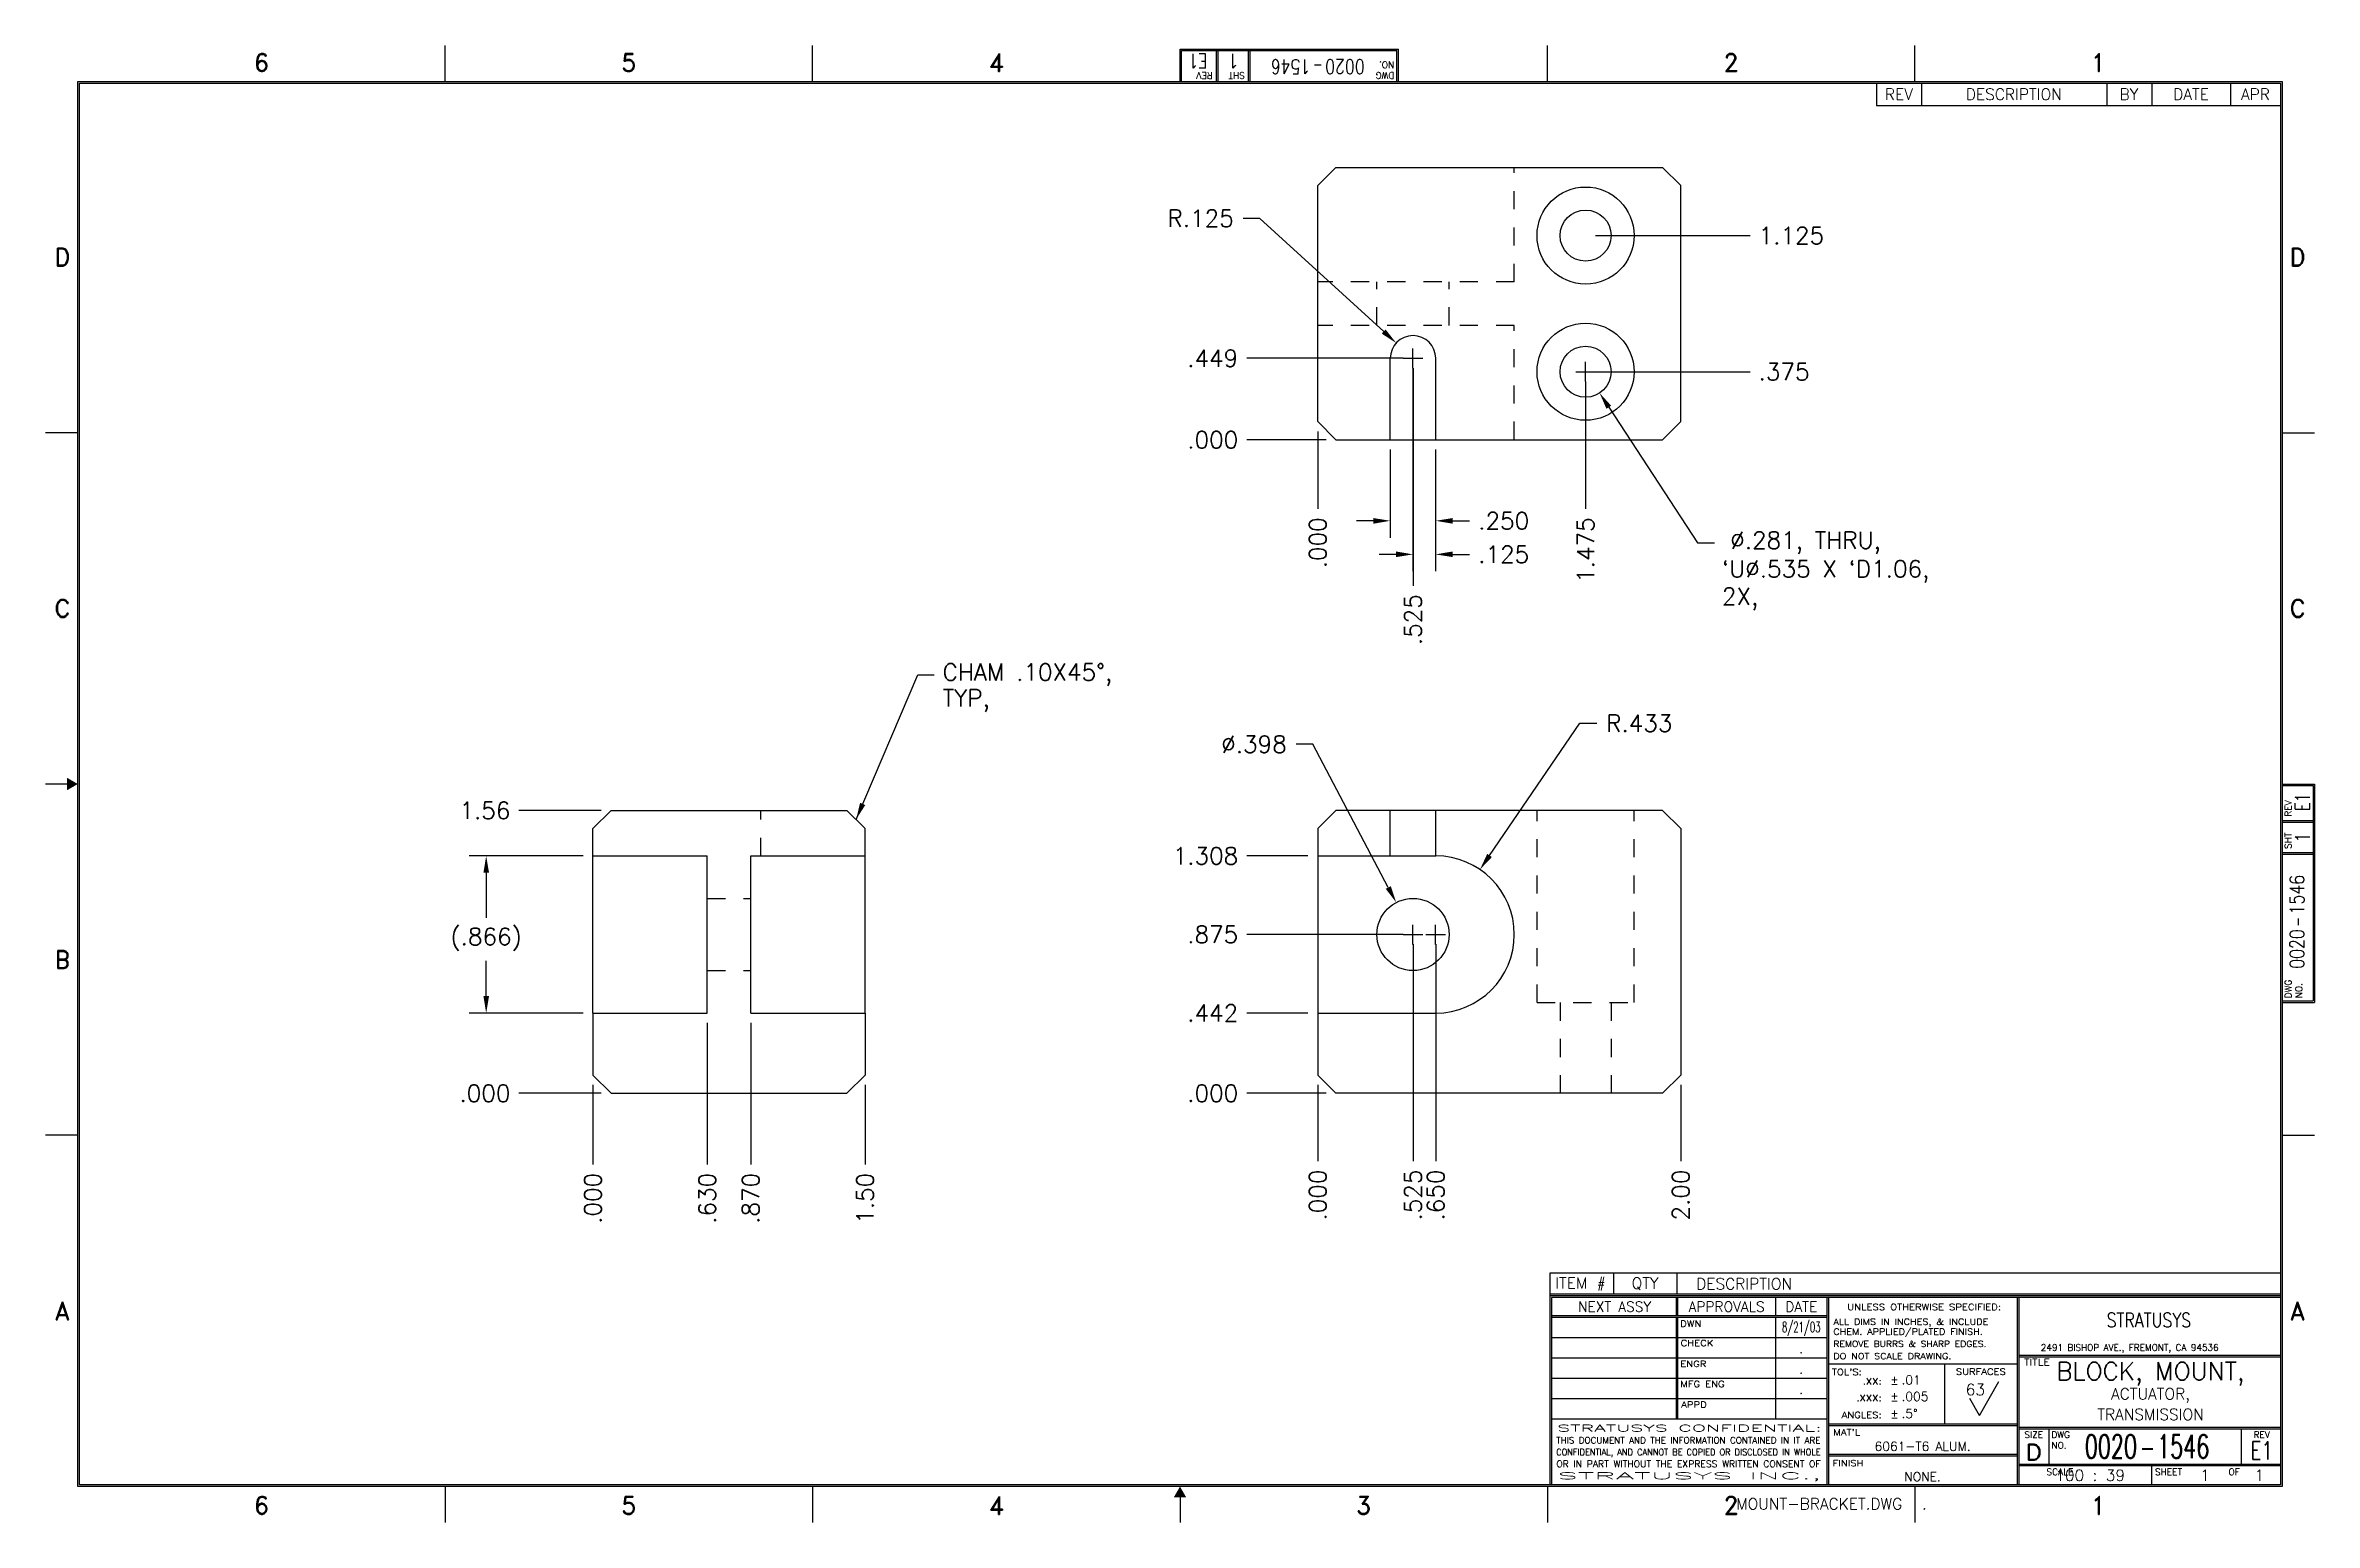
# Model space of a CAD drawing. Extents: x -218.1 to -205.6, y -143.1 to -135.
import ezdxf
from ezdxf.enums import TextEntityAlignment as Align

# ---------------------------------------------------------------- set-up
doc = ezdxf.new("R2010")
doc.units = 0
doc.header["$LTSCALE"] = 0.3
doc.header["$MEASUREMENT"] = 0
doc.header["$PDMODE"] = 1
doc.linetypes.add('HIDDEN', pattern=[0.375, 0.25, -0.125])
doc.layers.get('0').update_dxf_attribs({"linetype": 'CONTINUOUS'})
doc.layers.get('DEFPOINTS').update_dxf_attribs({"linetype": 'CONTINUOUS'})
for name, color, linetype in [('BOR', 2, 'CONTINUOUS'), ('DIM', 254, 'CONTINUOUS'), ('XM-BRKT-MOUNT', 3, 'CONTINUOUS')]:
    doc.layers.add(name, color=color, linetype=linetype)
doc.styles.add('ROMAND', font='romand')
doc.styles.add('ROMANT', font='romant', dxfattribs={"width": 1.2})
doc.styles.add('STD', font='ROMANS', dxfattribs={"bigfont": 'MECHDIMS'})
doc.dimstyles.get("Standard").update_dxf_attribs({"dimtxt": 0.18, "dimasz": 0.18, "dimexe": 0.18, "dimexo": 0.0625, "dimgap": 0.09, "dimtad": 0, "dimtih": 1, "dimtoh": 1, "dimdec": 4, "dimzin": 0, "dimtxsty": 'STD', "dimcen": 0.09, "dimazin": 3, "dimtfac": 1, "dimtdec": 4, "dimtofl": 0, "dimtmove": 0, "dimatfit": 3, "dimtolj": 1, "dimtzin": 0})

# ---------------------------------------------------------------- blocks, each defined once
blk = doc.blocks.new('*D2')
at = {"color": 0, "linetype": 'BYBLOCK'}
for p, q in [((-211.427, -135.947), (-211.52, -135.947)), ((-210.745, -136.57), (-211.427, -135.947)), ((-210.638, -136.718), (-210.53, -136.718)), ((-210.584, -136.772), (-210.584, -136.664))]:
    blk.add_line(p, q, dxfattribs=at)
blk.add_solid([(-210.735, -136.559), (-210.756, -136.582), (-210.676, -136.634)], dxfattribs=at)
at = {"layer": 'DEFPOINTS', "color": 0, "linetype": 'BYBLOCK'}
for p in [(-210.676, -136.634, -47.035), (-210.584, -136.718, -47.035)]:
    blk.add_point(p, dxfattribs=at)
at = {"color": 0, "linetype": 'BYBLOCK', "insert": (-211.754, -135.947), "char_height": 0.0936, "attachment_point": 5, "style": 'STD'}
blk.add_mtext('\\A1;R.125', dxfattribs=at)
blk = doc.blocks.new('*D3')
at = {"color": 0, "linetype": 'BYBLOCK'}
for p, q in [((-210.162, -139.457), (-209.665, -138.728)), ((-209.665, -138.728), (-209.571, -138.728)), ((-210.513, -139.892), (-210.405, -139.892)), ((-210.459, -139.946), (-210.459, -139.838))]:
    blk.add_line(p, q, dxfattribs=at)
blk.add_solid([(-210.175, -139.448), (-210.149, -139.465), (-210.215, -139.534)], dxfattribs=at)
at = {"layer": 'DEFPOINTS', "color": 0, "linetype": 'BYBLOCK'}
for p in [(-210.215, -139.534, -47.035), (-210.459, -139.892, -47.035)]:
    blk.add_point(p, dxfattribs=at)
at = {"color": 0, "linetype": 'BYBLOCK', "insert": (-209.337, -138.728), "char_height": 0.0936, "attachment_point": 5, "style": 'STD'}
blk.add_mtext('\\A1;R.433', dxfattribs=at)
blk = doc.blocks.new('*D4')
at = {"color": 0, "linetype": 'BYBLOCK'}
for p, q in [((-211.135, -138.844), (-211.228, -138.844)), ((-210.72, -139.633), (-211.135, -138.844)), ((-210.638, -139.892), (-210.53, -139.892)), ((-210.584, -139.946), (-210.584, -139.838))]:
    blk.add_line(p, q, dxfattribs=at)
blk.add_solid([(-210.706, -139.626), (-210.734, -139.64), (-210.676, -139.716)], dxfattribs=at)
at = {"layer": 'DEFPOINTS', "color": 0, "linetype": 'BYBLOCK'}
for p in [(-210.676, -139.716, -47.035), (-210.491, -140.068, -47.035)]:
    blk.add_point(p, dxfattribs=at)
at = {"color": 0, "linetype": 'BYBLOCK', "insert": (-211.46, -138.844), "char_height": 0.0936, "attachment_point": 5, "style": 'STD'}
blk.add_mtext('\\A1;∅.398', dxfattribs=at)
blk = doc.blocks.new('*D5')
at = {"color": 0, "linetype": 'BYBLOCK'}
for p, q in [((-210.584, -136.772), (-210.584, -137.891)), ((-210.459, -137.221), (-210.459, -137.891)), ((-210.677, -137.798), (-210.771, -137.798)), ((-210.365, -137.798), (-210.272, -137.798))]:
    blk.add_line(p, q, dxfattribs=at)
for points in [[(-210.677, -137.782), (-210.677, -137.813), (-210.584, -137.798)], [(-210.365, -137.782), (-210.365, -137.813), (-210.459, -137.798)]]:
    blk.add_solid(points, dxfattribs=at)
at = {"layer": 'DEFPOINTS', "color": 0, "linetype": 'BYBLOCK'}
for p in [(-210.584, -136.718, -47.035), (-210.459, -137.167, -47.035), (-210.584, -137.798)]:
    blk.add_point(p, dxfattribs=at)
at = {"color": 0, "linetype": 'BYBLOCK', "insert": (-210.084, -137.798), "char_height": 0.0936, "attachment_point": 5, "style": 'STD'}
blk.add_mtext('\\A1;.125', dxfattribs=at)
blk = doc.blocks.new('*D6')
at = {"color": 0, "linetype": 'BYBLOCK'}
for p, q in [((-210.709, -137.221), (-210.709, -137.707)), ((-210.459, -137.221), (-210.459, -137.707)), ((-210.802, -137.613), (-210.896, -137.613)), ((-210.365, -137.613), (-210.272, -137.613))]:
    blk.add_line(p, q, dxfattribs=at)
for points in [[(-210.802, -137.598), (-210.802, -137.629), (-210.709, -137.613)], [(-210.365, -137.598), (-210.365, -137.629), (-210.459, -137.613)]]:
    blk.add_solid(points, dxfattribs=at)
at = {"layer": 'DEFPOINTS', "color": 0, "linetype": 'BYBLOCK'}
for p in [(-210.709, -137.167, -47.035), (-210.459, -137.167, -47.035), (-210.709, -137.613)]:
    blk.add_point(p, dxfattribs=at)
at = {"color": 0, "linetype": 'BYBLOCK', "insert": (-210.084, -137.613), "char_height": 0.0936, "attachment_point": 5, "style": 'STD'}
blk.add_mtext('\\A1;.250', dxfattribs=at)
blk = doc.blocks.new('*D7')
at = {"color": 0, "linetype": 'BYBLOCK'}
for p, q in [((-209.633, -136.846), (-209.633, -136.738)), ((-209.687, -136.792), (-209.579, -136.792)), ((-209.505, -136.988), (-209.016, -137.734)), ((-209.016, -137.734), (-208.922, -137.734))]:
    blk.add_line(p, q, dxfattribs=at)
blk.add_solid([(-209.492, -136.979), (-209.518, -136.996), (-209.556, -136.909)], dxfattribs=at)
at = {"layer": 'DEFPOINTS', "color": 0, "linetype": 'BYBLOCK'}
for p in [(-209.71, -136.674, -47.035), (-209.556, -136.909, -47.035)]:
    blk.add_point(p, dxfattribs=at)
at = {"color": 0, "linetype": 'BYBLOCK', "insert": (-208.421, -137.734), "char_height": 0.0936, "attachment_point": 5, "style": 'STD'}
blk.add_mtext('\\A1;∅.281, THRU,', dxfattribs=at)
blk = doc.blocks.new('*D8')
at = {"color": 0, "linetype": 'BYBLOCK'}
for p, q in [((-214.5, -139.459), (-215.127, -139.459)), ((-215.034, -139.552), (-215.034, -139.8)), ((-215.034, -140.231), (-215.034, -140.037)), ((-214.5, -140.325), (-215.127, -140.325))]:
    blk.add_line(p, q, dxfattribs=at)
for points in [[(-215.049, -139.552), (-215.018, -139.552), (-215.034, -139.459)], [(-215.049, -140.231), (-215.018, -140.231), (-215.034, -140.325)]]:
    blk.add_solid(points, dxfattribs=at)
at = {"layer": 'DEFPOINTS', "color": 0, "linetype": 'BYBLOCK'}
for p in [(-214.446, -139.459, -47.035), (-215.034, -140.325), (-214.446, -140.325, -47.035)]:
    blk.add_point(p, dxfattribs=at)
at = {"color": 0, "linetype": 'BYBLOCK', "insert": (-215.034, -139.919), "char_height": 0.0936, "attachment_point": 5, "style": 'STD'}
blk.add_mtext('\\A1;(.866)', dxfattribs=at)
blk = doc.blocks.new('BORD-D')
at = {"color": 2}
for p, q in [((-10.2, 8.437), (-10.2, 8.937)), ((-5.1, 8.437), (-5.1, 8.937)), ((0, 8.437), (0, 8.887)), ((0, 8.887), (3.033, 8.887)), ((0.022, 8.865), (3.011, 8.865)), ((0.022, 8.437), (0.022, 8.865)), ((0.507, 8.437), (0.507, 8.865)), ((0.529, 8.437), (0.529, 8.865)), ((0.953, 8.437), (0.953, 8.865)), ((0.975, 8.437), (0.975, 8.865)), ((3.011, 8.437), (3.011, 8.865)), ((3.033, 8.437), (3.033, 8.887)), ((5.1, 8.437), (5.1, 8.937)), ((10.2, 8.437), (10.2, 8.937)), ((-15.3, 8.437), (15.3, 8.437)), ((-15.3, -11.063), (-15.3, 8.437)), ((-15.277, -11.04), (-15.277, 8.415)), ((-15.277, 8.415), (15.277, 8.415)), ((9.668, 8.415), (9.668, 8.103)), ((10.291, 8.415), (10.291, 8.103)), ((12.865, 8.415), (12.865, 8.103)), ((13.489, 8.415), (13.489, 8.103)), ((14.581, 8.415), (14.581, 8.103)), ((15.277, 8.415), (15.277, -11.04)), ((15.3, 8.437), (15.3, -11.063)), ((9.668, 8.103), (15.277, 8.103)), ((-15.3, 3.562), (-15.75, 3.562)), ((15.3, 3.562), (15.75, 3.562)), ((-15.45, -1.313), (-15.75, -1.313)), ((15.3, -1.313), (15.75, -1.313)), ((15.3, -1.335), (15.728, -1.335)), ((15.728, -1.335), (15.728, -4.323)), ((15.75, -1.313), (15.75, -4.346)), ((15.3, -1.819), (15.728, -1.819)), ((15.3, -1.842), (15.728, -1.842)), ((15.3, -2.265), (15.728, -2.265)), ((15.3, -2.288), (15.728, -2.288)), ((15.3, -4.323), (15.728, -4.323)), ((15.3, -4.346), (15.75, -4.346)), ((-15.3, -6.188), (-15.75, -6.188)), ((15.3, -6.188), (15.75, -6.188)), ((15.277, -8.103), (5.136, -8.103)), ((5.136, -8.103), (5.136, -8.393)), ((6.016, -8.103), (6.016, -8.393)), ((6.897, -8.103), (6.897, -8.393)), ((5.136, -8.393), (5.136, -11.04)), ((15.277, -8.393), (5.136, -8.393)), ((15.277, -8.415), (5.136, -8.415)), ((5.158, -8.438), (5.158, -11.04)), ((15.277, -8.438), (5.158, -8.438)), ((6.886, -8.438), (6.886, -8.695)), ((6.908, -8.438), (6.908, -8.695)), ((8.268, -8.438), (8.268, -8.695)), ((8.981, -8.438), (8.981, -11.04)), ((9.003, -8.438), (9.003, -11.04)), ((11.62, -8.438), (11.62, -11.04)), ((11.643, -8.438), (11.643, -11.04)), ((8.981, -8.695), (5.158, -8.695)), ((8.981, -8.718), (5.158, -8.718)), ((6.886, -8.718), (6.886, -10.125)), ((6.908, -8.718), (6.908, -10.125)), ((8.268, -8.718), (8.268, -10.125)), ((8.981, -9), (5.158, -9)), ((8.981, -9.282), (5.158, -9.282)), ((11.62, -9.363), (9.003, -9.363)), ((10.613, -9.363), (10.613, -10.195)), ((11.643, -9.238), (15.277, -9.238)), ((11.643, -9.26), (15.277, -9.26)), ((8.981, -9.564), (5.158, -9.564)), ((11.097, -10.074), (11.367, -9.606)), ((8.981, -9.846), (5.158, -9.846)), ((11.097, -10.074), (10.962, -9.84)), ((8.981, -10.125), (5.158, -10.125)), ((11.62, -10.195), (9.003, -10.195)), ((11.62, -10.218), (9.003, -10.218)), ((11.643, -10.238), (15.277, -10.238)), ((11.643, -10.26), (15.277, -10.26)), ((12.06, -10.26), (12.06, -10.75)), ((14.732, -10.26), (14.732, -10.75)), ((11.62, -10.618), (9.003, -10.618)), ((11.62, -10.64), (9.003, -10.64)), ((11.643, -10.75), (15.277, -10.75)), ((11.643, -10.772), (15.277, -10.772)), ((13.486, -10.772), (13.486, -11.04)), ((15.3, -11.063), (-15.3, -11.063)), ((15.277, -11.04), (-15.277, -11.04)), ((-10.2, -11.063), (-10.2, -11.563)), ((-5.1, -11.063), (-5.1, -11.563)), ((0, -11.213), (0, -11.563)), ((5.1, -11.063), (5.1, -11.563)), ((10.2, -11.063), (10.2, -11.563))]:
    blk.add_line(p, q, dxfattribs=at)
for points in [[(-15.45, -1.226), (-15.45, -1.399), (-15.3, -1.313)], [(-0.087, -11.213), (0.087, -11.213), (0, -11.063)]]:
    blk.add_solid(points, dxfattribs=at)
at = {"layer": 'DEFPOINTS'}
blk.add_point((-14.277, 7.415), dxfattribs=at)
at = {"color": 2, "style": 'ROMAND'}
for s, p in [('6', (-12.75, 8.699)), ('5', (-7.65, 8.699)), ('4', (-2.55, 8.699)), ('2', (7.65, 8.699)), ('1', (12.75, 8.699)), ('D', (-15.514, 6)), ('D', (15.514, 6)), ('C', (-15.514, 1.125)), ('C', (15.514, 1.125)), ('B', (-15.514, -3.75)), ('A', (-15.514, -8.625)), ('A', (15.514, -8.625)), ('6', (-12.75, -11.324)), ('5', (-7.65, -11.324)), ('4', (-2.55, -11.324)), ('3', (2.55, -11.324)), ('2', (7.65, -11.324)), ('1', (12.75, -11.324))]:
    blk.add_text(s, height=0.25, dxfattribs=at).set_placement(p, align=Align.MIDDLE)
at = {"color": 3, "style": 'STD'}
for s, rotation, p in [('REV', 180, (0.341, 8.566)), ('SHT', 180, (0.786, 8.566)), ('REV', 90, (15.428, -1.653)), ('SHT', 90, (15.428, -2.099))]:
    blk.add_text(s, height=0.0916, rotation=rotation, dxfattribs=at).set_placement(p, align=Align.CENTER)
at = {"color": 4, "style": 'STD'}
for rotation, p in [(180, (0.741, 8.72)), (90, (15.582, -2.054))]:
    blk.add_text('1', height=0.2, rotation=rotation, dxfattribs=at).set_placement(p, align=Align.MIDDLE)
at = {"color": 4, "style": 'STD', "width": 0.6}
for rotation, p in [(180, (1.912, 8.651)), (90, (15.514, -3.224))]:
    blk.add_text('-', height=0.2, rotation=rotation, dxfattribs=at).set_placement(p, align=Align.MIDDLE)
at = {"color": 3, "style": 'STD'}
for s, rotation, p in [('DWG', 180, (2.974, 8.565)), ('NO.', 180, (2.974, 8.713)), ('DWG', 90, (15.428, -4.287)), ('NO.', 90, (15.576, -4.287))]:
    blk.add_text(s, height=0.0916, rotation=rotation, dxfattribs=at).set_placement(p)
for s, height, p in [('REV', 0.156, (9.98, 8.259)), ('DESCRIPTION', 0.156, (11.575, 8.259)), ('BY', 0.156, (13.174, 8.259)), ('DATE', 0.156, (14.035, 8.259)), ('APR', 0.156, (14.929, 8.259)), ('#', 0.125, (5.847, -8.248)), ('QTY', 0.156, (6.456, -8.248)), ('DESCRIPTION', 0.156, (7.831, -8.248)), ('NEXT ASSY', 0.14, (6.033, -8.566)), ('APPROVALS', 0.14, (7.588, -8.566)), ('DATE', 0.14, (8.624, -8.566))]:
    blk.add_text(s, height=height, dxfattribs=at).set_placement(p, align=Align.MIDDLE)
for s, height, p in [('ITEM', 0.156, (5.208, -8.315)), ('2491 BISHOP AVE., FREMONT, CA 94536', 0.09, (11.949, -9.178)), ('%%P', 0.125, (9.86, -9.645)), ('%%P', 0.125, (9.86, -9.875)), ('%%P', 0.125, (9.86, -10.112)), ('DWG', 0.0916, (12.096, -10.388)), ('NO.', 0.0916, (12.096, -10.536)), ('SHEET', 0.091, (13.534, -10.905)), ('OF', 0.091, (14.555, -10.905))]:
    blk.add_text(s, height=height, dxfattribs=at).set_placement(p)
for s, height, width, p in [('DWN', 0.085, 1.2, (6.944, -8.845)), ('ALL DIMS IN INCHES, & INCLUDE', 0.08503, 1.15, (9.07, -8.818)), ('CHECK', 0.085, 1.2, (6.95, -9.114)), ('CHEM. APPLIED/PLATED FINISH.', 0.08503, 1.15, (9.07, -8.955)), ('REMOVE BURRS & SHARP EDGES.', 0.08503, 1.1, (9.07, -9.125)), ('ENGR', 0.085, 1.2, (6.945, -9.402)), ("TOL'S:", 0.085, 1.2, (9.049, -9.515)), ('DO NOT SCALE DRAWING.', 0.08503, 1.15, (9.07, -9.295)), ('TITLE', 0.0916, 1.2, (11.717, -9.381)), ('MFG ENG', 0.085, 1.2, (6.944, -9.681)), ('APPD', 0.085, 1.2, (6.958, -9.967))]:
    blk.add_text(s, height=height, dxfattribs=dict(at, width=width)).set_placement(p)
at = {"color": 3, "width": 1.2}
for s, height, style, p in [('UNLESS OTHERWISE SPECIFIED:', 0.08503, 'STD', (10.33, -8.571)), ('D', 0.224, 'ROMAND', (11.851, -10.586))]:
    blk.add_text(s, height=height, dxfattribs=dict(at, style=style)).set_placement(p, align=Align.MIDDLE)
at = {"color": 3}
for s, height, style, width, p in [('STRATUSYS', 0.2, 'ROMANT', 0.8, (13.449, -8.852)), ('SURFACES', 0.085, 'STD', 1.2, (11.117, -9.51))]:
    blk.add_text(s, height=height, dxfattribs=dict(at, style=style, width=width)).set_placement(p, align=Align.CENTER)
at = {"color": 3, "style": 'STD', "width": 1.2}
for s, p in [('.XX:', (9.74, -9.645)), ('ANGLES:', (9.74, -10.112)), ('.XXX:', (9.74, -9.875)), ("MAT'L", (9.441, -10.352)), ('FINISH', (9.488, -10.78))]:
    blk.add_text(s, height=0.085, dxfattribs=at).set_placement(p, align=Align.RIGHT)
at = {"color": 3}
for s, style, width, p, p2 in [('THIS DOCUMENT AND THE INFORMATION CONTAINED IN IT ARE', 'STD', 0.856943, (5.222, -10.465), (8.891, -10.465)), ('STRATUSYS CONFIDENTIAL:', 'ROMAND', 2.038299, (5.238, -10.297), (8.907, -10.297)), ('CONFIDENTIAL, AND CANNOT BE COPIED OR DISCLOSED IN WHOLE', 'STD', 0.801578, (5.223, -10.629), (8.892, -10.629)), ('OR IN PART WITHOUT THE EXPRESS WRITTEN CONSENT OF', 'STD', 0.900195, (5.224, -10.793), (8.893, -10.793)), ('STRATUSYS INC.,', 'ROMAND', 3.218368, (5.238, -10.959), (8.907, -10.959))]:
    blk.add_text(s, height=0.09, dxfattribs=dict(at, style=style, width=width)).set_placement(p, p2, align=Align.FIT)
at = {"color": 3, "style": 'STD'}
for s, height, p in [('SIZE', 0.0916, (11.851, -10.388)), ('REV', 0.0916, (15.016, -10.388)), (':', 0.156, (12.701, -10.984))]:
    blk.add_text(s, height=height, dxfattribs=at).set_placement(p, align=Align.CENTER)
at = {"color": 4, "style": 'STD', "width": 0.6}
blk.add_text('-', height=0.325, dxfattribs=at).set_placement((13.431, -10.517), align=Align.MIDDLE)
at = {"color": 3, "style": 'STD'}
for s, height, p in [('SCALE           ', 0.09157, (13.092, -10.905)), ('1', 0.156, (14.296, -10.984))]:
    blk.add_text(s, height=height, dxfattribs=at).set_placement(p, align=Align.RIGHT)
at = {"color": 4, "style": 'STD', "width": 0.75}
for tag, rotation, p in [('&TB-REV#3', 180, (0.252, 8.72)), ('&TB-REV#2', 90, (15.582, -1.564))]:
    blk.add_attdef(tag, text='', height=0.2, rotation=rotation, dxfattribs=at).set_placement(p, align=Align.MIDDLE)
at = {"color": 4, "style": 'STD', "width": 0.8}
for tag, p, rotation in [('&TB-DET#3', (1.81, 8.742), 180), ('&TB-DET#2', (15.604, -3.123), 90)]:
    blk.add_attdef(tag, p, '', height=0.2, rotation=rotation, dxfattribs=at)
for tag, rotation, p in [('&TB-COM#3', 180, (2.015, 8.742)), ('&TB-COM#2', 90, (15.604, -3.328))]:
    blk.add_attdef(tag, text='', height=0.2, rotation=rotation, dxfattribs=at).set_placement(p, align=Align.RIGHT)
at = {"color": 3, "style": 'STD', "width": 0.6}
blk.add_attdef('&TB-DATD', text='', height=0.145, dxfattribs=at).set_placement((8.624, -8.859), align=Align.MIDDLE)
at = {"color": 3, "style": 'STD', "width": 0.6, "flags": 8}
for tag, p in [('&TB-DATC', (8.624, -9.141)), ('&TB-DATE', (8.624, -9.423)), ('&TB-DATM', (8.624, -9.705)), ('&TB-DATA', (8.624, -9.984))]:
    blk.add_attdef(tag, text='', height=0.145, dxfattribs=at).set_placement(p, align=Align.MIDDLE)
at = {"color": 4, "style": 'STD'}
for tag, height, p in [('TB-TITLE#1', 0.25, (13.472, -9.586)), ('TB-TITLE#2', 0.156, (13.472, -9.854)), ('TB-TITLE#3', 0.156, (13.472, -10.139))]:
    blk.add_attdef(tag, text='', height=height, dxfattribs=at).set_placement(p, align=Align.CENTER)
at = {"color": 3, "style": 'STD'}
for tag, p, height in [('TB-TOL2P', (10.015, -9.645), 0.125), ('TB-TOL3P', (10.015, -9.875), 0.125), ('TB-TOLANG', (10.015, -10.112), 0.125), ('&TB-SCLDEN', (12.851, -10.984), 0.156)]:
    blk.add_attdef(tag, p, '', height=height, dxfattribs=at)
for tag, height, p in [('TB-SF#', 0.156, (11.04, -9.795)), ('TB-MATL', 0.125, (10.308, -10.566)), ('TB-FSH', 0.125, (10.308, -10.988))]:
    blk.add_attdef(tag, text='', height=height, dxfattribs=at).set_placement(p, align=Align.CENTER)
for tag, p, flags in [('&TB-NA#1', (5.232, -10.052), 9), ('&TB-SK#', (10.299, -11.38), 8)]:
    blk.add_attdef(tag, p, '', height=0.156, dxfattribs=dict(at, flags=flags))
at = {"color": 4, "style": 'STD', "width": 0.65}
blk.add_attdef('TB-COM#', text='', height=0.325, dxfattribs=at).set_placement((13.284, -10.669), align=Align.RIGHT)
blk.add_attdef('TB-DET#', (13.564, -10.669), '', height=0.325, dxfattribs=at)
at = {"color": 4, "style": 'STD', "width": 0.75}
blk.add_attdef('TB-REV', text='', height=0.25, dxfattribs=at).set_placement((15.016, -10.563), align=Align.MIDDLE)
at = {"color": 3, "style": 'STD'}
for tag, p in [('&TB-SCLNUM', (12.551, -10.984)), ('TB-SHTCNT', (15.051, -10.984)), ('&TB-FILNAM', (10.026, -11.38))]:
    blk.add_attdef(tag, text='', height=0.156, dxfattribs=at).set_placement(p, align=Align.RIGHT)
at = {"color": 11, "style": 'STD', "flags": 3}
blk.add_attdef('&BORDID', (-15.75, -11.563), '', height=0.2, dxfattribs=at)

msp = doc.modelspace()

# ---------------------------------------------------------------- linework, layer by layer
at = {"layer": 'DIM'}
for p, q in [((-209.579, -136.0419, -47.035), (-208.7264, -136.0419, -47.035)), ((-210.6378, -136.7179, -47.035), (-211.5, -136.7179, -47.035)), ((-210.5838, -136.7719, -47.035), (-210.5838, -137.9705, -47.035)), ((-209.633, -136.8459, -47.035), (-209.633, -137.5473, -47.035)), ((-209.579, -136.7919, -47.035), (-208.7264, -136.7919, -47.035)), ((-211.1084, -137.1209, -47.035), (-211.1084, -137.5473, -47.035)), ((-211.0624, -137.1669, -47.035), (-211.5, -137.1669, -47.035)), ((-215.0566, -139.2086, -47.035), (-215.5099, -139.2086, -47.035)), ((-211.1624, -139.4586, -47.035), (-211.5, -139.4586, -47.035)), ((-210.6378, -139.8916, -47.035), (-211.5, -139.8916, -47.035)), ((-210.5838, -139.9456, -47.035), (-210.5838, -141.1399, -47.035)), ((-210.4588, -139.9456, -47.035), (-210.4588, -141.1399, -47.035)), ((-214.4726, -140.3786, -47.035), (-214.4726, -141.1577, -47.035)), ((-214.2326, -140.3786, -47.035), (-214.2326, -141.1577, -47.035)), ((-211.1624, -140.3246, -47.035), (-211.5, -140.3246, -47.035)), ((-215.0566, -140.7666, -47.035), (-215.5099, -140.7666, -47.035)), ((-215.1026, -140.7206, -47.035), (-215.1026, -141.1577, -47.035)), ((-213.6026, -140.7206, -47.035), (-213.6026, -141.1577, -47.035)), ((-211.0624, -140.7666, -47.035), (-211.5, -140.7666, -47.035)), ((-211.1084, -140.7206, -47.035), (-211.1084, -141.1399, -47.035)), ((-209.1084, -140.7206, -47.035), (-209.1084, -141.1399, -47.035))]:
    msp.add_line(p, q, dxfattribs=at)
at = {"layer": 'XM-BRKT-MOUNT'}
for p, q in [((-211.1084, -135.7669, -47.035), (-211.0084, -135.6669, -47.035)), ((-211.1084, -137.0669, -47.035), (-211.1084, -135.7669, -47.035)), ((-211.0084, -135.6669, -47.035), (-209.2084, -135.6669, -47.035)), ((-209.2084, -135.6669, -47.035), (-209.1084, -135.7669, -47.035)), ((-209.1084, -137.0669, -47.035), (-209.1084, -135.7669, -47.035)), ((-210.7088, -137.1669, -47.035), (-210.7088, -136.7179, -47.035)), ((-210.4588, -137.1669, -47.035), (-210.4588, -136.7179, -47.035)), ((-211.0084, -137.1669, -47.035), (-211.1084, -137.0669, -47.035)), ((-209.1084, -137.0669, -47.035), (-209.2084, -137.1669, -47.035)), ((-211.0084, -137.1669, -47.035), (-209.2084, -137.1669, -47.035)), ((-215.1026, -139.3086, -47.035), (-215.0026, -139.2086, -47.035)), ((-215.0026, -139.2086, -47.035), (-213.7026, -139.2086, -47.035)), ((-213.7026, -139.2086, -47.035), (-213.6026, -139.3086, -47.035)), ((-211.1084, -139.3086, -47.035), (-211.0084, -139.2086, -47.035)), ((-209.2084, -139.2086, -47.035), (-211.0084, -139.2086, -47.035)), ((-210.7088, -139.4586, -47.035), (-210.7088, -139.2086, -47.035)), ((-210.4588, -139.4586, -47.035), (-210.4588, -139.2086, -47.035)), ((-209.2084, -139.2086, -47.035), (-209.1084, -139.3086, -47.035)), ((-215.1026, -140.3246, -47.035), (-215.1026, -139.3086, -47.035)), ((-213.6026, -140.3246, -47.035), (-213.6026, -139.3086, -47.035)), ((-211.1084, -139.3086, -47.035), (-211.1084, -140.6666, -47.035)), ((-209.1084, -139.3086, -47.035), (-209.1084, -140.6666, -47.035)), ((-215.1026, -139.4586, -47.035), (-214.4726, -139.4586, -47.035)), ((-214.4726, -140.3246, -47.035), (-214.4726, -139.4586, -47.035)), ((-214.2326, -140.3246, -47.035), (-214.2326, -139.4586, -47.035)), ((-214.2326, -139.4586, -47.035), (-213.6026, -139.4586, -47.035)), ((-211.1084, -139.4586, -47.035), (-210.4588, -139.4586, -47.035)), ((-215.1026, -140.3246, -47.035), (-215.1026, -140.6666, -47.035)), ((-215.1026, -140.3246, -47.035), (-214.4726, -140.3246, -47.035)), ((-214.2326, -140.3246, -47.035), (-213.6026, -140.3246, -47.035)), ((-213.6026, -140.3246, -47.035), (-213.6026, -140.6666, -47.035)), ((-211.1084, -140.3246, -47.035), (-210.4588, -140.3246, -47.035)), ((-215.0026, -140.7666, -47.035), (-215.1026, -140.6666, -47.035)), ((-215.0026, -140.7666, -47.035), (-213.7026, -140.7666, -47.035)), ((-213.7026, -140.7666, -47.035), (-213.6026, -140.6666, -47.035)), ((-211.1084, -140.6666, -47.035), (-211.0084, -140.7666, -47.035)), ((-209.2084, -140.7666, -47.035), (-211.0084, -140.7666, -47.035)), ((-209.2084, -140.7666, -47.035), (-209.1084, -140.6666, -47.035))]:
    msp.add_line(p, q, dxfattribs=at)
at = {"layer": 'XM-BRKT-MOUNT', "linetype": 'HIDDEN'}
for p, q in [((-210.0258, -136.2969, -47.035), (-210.0258, -135.6669, -47.035)), ((-210.0258, -136.2969, -47.035), (-211.1084, -136.2969, -47.035)), ((-210.7826, -136.5369, -47.035), (-210.7826, -136.2969, -47.035)), ((-210.385, -136.5369, -47.035), (-210.385, -136.2969, -47.035)), ((-210.0258, -136.5369, -47.035), (-211.1084, -136.5369, -47.035)), ((-210.0258, -137.1669, -47.035), (-210.0258, -136.5369, -47.035)), ((-214.1766, -139.4586, -47.035), (-214.1766, -139.2086, -47.035)), ((-209.9005, -140.2666, -47.035), (-209.9005, -139.2086, -47.035)), ((-209.3655, -140.2666, -47.035), (-209.3655, -139.2086, -47.035)), ((-214.4726, -139.6928, -47.035), (-214.2326, -139.6928, -47.035)), ((-214.4726, -140.0904, -47.035), (-214.2326, -140.0904, -47.035)), ((-209.9005, -140.2666, -47.035), (-209.3655, -140.2666, -47.035)), ((-209.7735, -140.2666, -47.035), (-209.7735, -140.7666, -47.035)), ((-209.4925, -140.2666, -47.035), (-209.4925, -140.7666, -47.035))]:
    msp.add_line(p, q, dxfattribs=at)
at = {"layer": 'XM-BRKT-MOUNT'}
for centre, radius in [((-209.633, -136.0419, -47.035), 0.2675), ((-209.633, -136.0419, -47.035), 0.1405), ((-209.633, -136.7919, -47.035), 0.2675), ((-209.633, -136.7919, -47.035), 0.1405), ((-210.5838, -139.8916, -47.035), 0.1988)]:
    msp.add_circle(centre, radius, dxfattribs=at)
for centre, radius, start, end in [((-210.5838, -136.7179, -47.035), 0.125, 0, 180), ((-210.4588, -139.8916, -47.035), 0.433, 270, 90)]:
    msp.add_arc(centre, radius, start, end, dxfattribs=at)

# ---------------------------------------------------------------- block references
at = {"layer": 'BOR', "xscale": 0.3969108081446239, "yscale": 0.3969108081446239, "zscale": 0.3969108081446239}
msp.add_blockref('BORD-D', (-211.8676, -138.5418), dxfattribs=at).add_auto_attribs({'TB-TITLE#1': 'BLOCK, MOUNT,', 'TB-TITLE#2': 'ACTUATOR,', 'TB-TITLE#3': 'TRANSMISSION', 'TB-COM#': '0020', 'TB-DET#': '1546', 'TB-REV': 'E1', 'TB-MATL': '6061-T6 ALUM.', 'TB-FSH': 'NONE.', 'TB-TOL2P': '.01', 'TB-TOL3P': '.005', 'TB-TOLANG': '.5%%D', 'TB-SF#': '63', 'TB-SHTCNT': '1', '&TB-FILNAM': 'MOUNT-BRACKET.DWG', '&TB-DATD': '8/21/03', '&TB-DATC': '.', '&TB-DATE': '.', '&TB-DATM': '.', '&TB-SCLNUM': '100', '&TB-SCLDEN': '39', '&TB-COM#2': '0020', '&TB-DET#2': '1546', '&TB-REV#2': 'E1', '&TB-COM#3': '0020', '&TB-DET#3': '1546', '&TB-REV#3': 'E1', '&TB-SK#': '.'})

# ---------------------------------------------------------------- texts
at = {"layer": 'DIM', "style": 'STD'}
for s, p in [('1.125', (-208.6796, -136.0887, -47.035)), ('.375', (-208.6796, -136.8387, -47.035)), ('`U%%c.535 X `D1.06,', (-208.8818, -137.9244)), ('2X,', (-208.8818, -138.0759))]:
    msp.add_text(s, height=0.0936, dxfattribs=at).set_placement(p)
for s, p in [('.449', (-211.5468, -136.7647)), ('.000', (-211.5468, -137.2137)), ('1.56', (-215.5567, -139.2554)), ('1.308', (-211.5468, -139.5054)), ('.875', (-211.5468, -139.9384)), ('.442', (-211.5468, -140.3714)), ('.000', (-215.5567, -140.8134)), ('.000', (-211.5468, -140.8134))]:
    msp.add_text(s, height=0.0936, dxfattribs=at).set_placement(p, align=Align.RIGHT)
for s, p in [('.000', (-211.0616, -137.5941)), ('1.475', (-209.5862, -137.5941)), ('.525', (-210.537, -138.0173)), ('.000', (-215.0558, -141.2045)), ('.630', (-214.4258, -141.2045)), ('.870', (-214.1858, -141.2045)), ('1.50', (-213.5558, -141.2045)), ('.000', (-211.0616, -141.1867)), ('.525', (-210.537, -141.1867)), ('.650', (-210.412, -141.1867)), ('2.00', (-209.0616, -141.1867))]:
    msp.add_text(s, height=0.0936, rotation=90, dxfattribs=at).set_placement(p, align=Align.RIGHT)
at = {"layer": 'DIM', "char_height": 0.0936, "attachment_point": 4, "style": 'STD'}
for s, insert in [('\\A1;CHAM .10X45%%d,', (-213.1755, -138.461, -47.035)), ('TYP,', (-213.1755, -138.6037, -47.035))]:
    msp.add_mtext(s, dxfattribs=dict(at, insert=insert))

# ---------------------------------------------------------------- dimensions: what is measured, and where the dimension line sits
at = {"layer": 'DIM'}
for center, mpoint, picture, middle in [((-210.5838, -136.7179, -47.035), (-210.676, -136.6336, -47.035), '*D2', (-211.7543, -135.9471)), ((-210.4588, -139.8916, -47.035), (-210.2147, -139.534, -47.035), '*D3', (-209.3373, -138.7285))]:
    dim = msp.add_radius_dim(center=center, mpoint=mpoint, dimstyle='STANDARD', override={"dimscale": 0.6, "dimtxt": 0.156, "dimasz": 0.156, "dimexe": 0.156, "dimexo": 0.09, "dimgap": 0.078, "dimdec": 3, "dimzin": 5, "dimtp": 1e-15, "dimtm": 1e-15, "dimtdec": 3, "dimtzin": 4}, dxfattribs=at)
    dim.commit()
    dim.dimension.update_dxf_attribs({"geometry": picture, "text_midpoint": middle, "dimtype": 164})
for base, p2, picture, middle in [((-210.5838, -137.7976), (-210.5838, -136.7179, -47.035), '*D5', (-210.0844, -137.7976)), ((-210.7088, -137.6131), (-210.7088, -137.1669, -47.035), '*D6', (-210.0844, -137.6131))]:
    dim = msp.add_linear_dim(base=base, p1=(-210.4588, -137.1669, -47.035), p2=p2, dimstyle='STANDARD', override={"dimscale": 0.6, "dimtxt": 0.156, "dimasz": 0.156, "dimexe": 0.156, "dimexo": 0.09, "dimgap": 0.078, "dimdec": 3, "dimzin": 5, "dimtp": 1e-15, "dimtm": 1e-15, "dimtdec": 3, "dimtzin": 4}, dxfattribs=at)
    dim.commit()
    dim.dimension.update_dxf_attribs({"geometry": picture, "text_midpoint": middle, "dimtype": 160})
dim = msp.add_diameter_dim_2p(p1=(-209.7099, -136.6744, -47.035), p2=(-209.556, -136.9095, -47.035), text='<>, THRU,', dimstyle='STANDARD', override={"dimscale": 0.6, "dimtxt": 0.156, "dimasz": 0.156, "dimexe": 0.156, "dimexo": 0.09, "dimgap": 0.078, "dimdec": 3, "dimzin": 5, "dimtp": 1e-15, "dimtm": 1e-15, "dimtdec": 3, "dimtzin": 4}, dxfattribs=at)
dim.commit()
dim.dimension.update_dxf_attribs({"geometry": '*D7', "text_midpoint": (-208.421, -137.7345), "dimtype": 163})
dim = msp.add_diameter_dim_2p(p1=(-210.49126, -140.06755, -47.03496), p2=(-210.67633, -139.71565, -47.03496), dimstyle='STANDARD', override={"dimscale": 0.6, "dimtxt": 0.156, "dimasz": 0.156, "dimexe": 0.156, "dimexo": 0.09, "dimgap": 0.078, "dimdec": 3, "dimzin": 5, "dimtp": 1e-15, "dimtm": 1e-15, "dimtdec": 3, "dimtzin": 4}, dxfattribs=at)
dim.commit()
dim.dimension.update_dxf_attribs({"geometry": '*D4', "text_midpoint": (-211.45995, -138.84437), "dimtype": 163})
dim = msp.add_linear_dim(base=(-215.69, -140.3246), p1=(-215.1026, -139.4586, -47.035), p2=(-215.1026, -140.3246, -47.035), angle=90, text='(<>)', dimstyle='STANDARD', override={"dimscale": 0.6, "dimtxt": 0.156, "dimasz": 0.156, "dimexe": 0.156, "dimexo": 0.09, "dimgap": 0.078, "dimdec": 3, "dimzin": 5, "dimtp": 1e-15, "dimtm": 1e-15, "dimtdec": 3, "dimtzin": 4}, dxfattribs=at)
dim.commit()
dim.dimension.update_dxf_attribs({"geometry": '*D8', "text_midpoint": (-215.69, -139.9186), "dimtype": 160, "insert": (-0.6564, 0)})

# ---------------------------------------------------------------- leaders
at = {"layer": 'DIM', "annotation_type": 0, "has_hookline": 1, "hookline_direction": 0, "text_width": 1.0162}
msp.add_leader([(-213.6526, -139.2586, -47.035), (-213.3115, -138.461, -47.035), (-213.2223, -138.461, -47.035)], dimstyle='STANDARD', override={"dimscale": 0.6, "dimtxt": 0.156, "dimasz": 0.156, "dimexe": 0.156, "dimexo": 0.09, "dimgap": 0.078, "dimdec": 3, "dimzin": 5, "dimtp": 1e-15, "dimtm": 1e-15, "dimtdec": 3, "dimtzin": 4}, dxfattribs=at)

doc.saveas('drawing.dxf')
